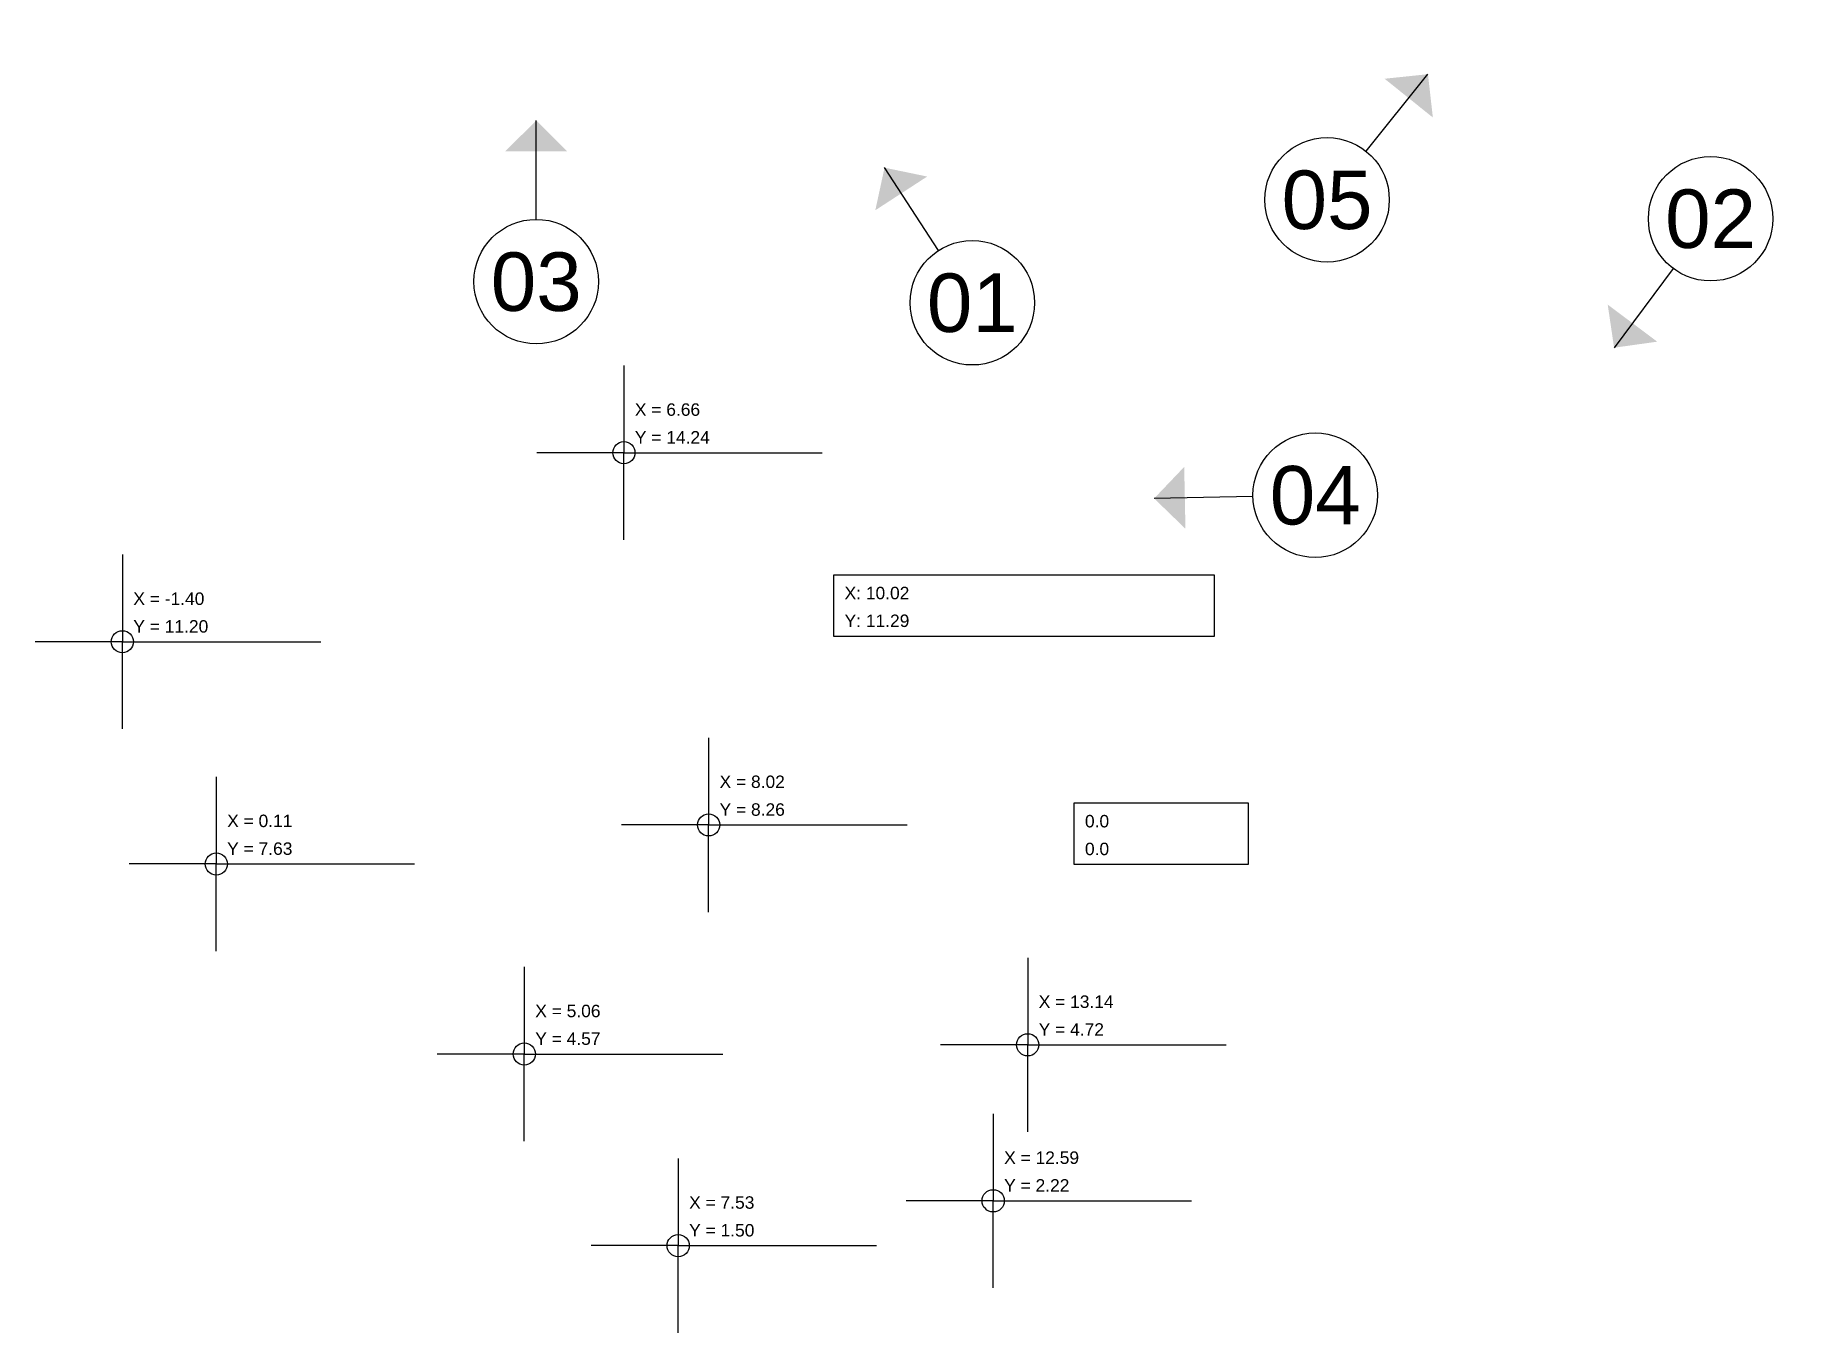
# Model space of a CAD drawing. Header units: inches. Extents: x -2.8 to 25.5, y 0.1 to 20.9.
import ezdxf
from ezdxf.enums import TextEntityAlignment as Align

# ---------------------------------------------------------------- set-up
doc = ezdxf.new("R2010")
doc.units = ezdxf.units.IN
doc.header["$MEASUREMENT"] = 0
doc.styles.get("Standard").update_dxf_attribs({"font": 'arial.ttf'})

# ---------------------------------------------------------------- blocks, each defined once
blk = doc.blocks.new('TESTBLOCK')
at = {"color": 3}
for p in [(0, 1.4), (0, -1.4)]:
    blk.add_line(p, (0, 0), dxfattribs=at)
at = {"color": 1}
for q in [(-1.4, 0), (3.187, 0)]:
    blk.add_line((0, 0), q, dxfattribs=at)
at = {"color": 5}
blk.add_circle((0, 0), 0.178, dxfattribs=at)
at = {"flags": 8}
for tag, p in [('X', (0.176, 0.593)), ('Y', (0.176, 0.147))]:
    blk.add_attdef(tag, p, '', height=0.2, dxfattribs=at)
blk = doc.blocks.new('*U4')
blk.add_lwpolyline([(0, 0), (2.804, 0), (2.804, 0.98), (0, 0.98)], close=True)
for tag, p in [('X', (0.176, 0.593)), ('Y', (0.176, 0.147))]:
    blk.add_attdef(tag, p, '', height=0.2)
blk = doc.blocks.new('*U5')
blk.add_lwpolyline([(0, 0), (6.119, 0), (6.119, 0.98), (0, 0.98)], close=True)
for tag, p in [('X', (0.176, 0.593)), ('Y', (0.176, 0.147))]:
    blk.add_attdef(tag, p, '', height=0.2)
blk = doc.blocks.new('BUBBLE')
blk.add_line((1, 0), (2.588, 0))
blk.add_circle((0, 0), 1)
blk.add_solid([(2.588, 0), (2.095, 0.497), (2.095, -0.497)])
blk.add_attdef('ID', text='', height=0.94).set_placement((0, 0), align=Align.MIDDLE_CENTER)

msp = doc.modelspace()

# ---------------------------------------------------------------- block references
ref = msp.add_blockref('BUBBLE', (17.951, 18.298), dxfattribs=dict(rotation=51.22224291864764))
ref.add_attrib('ID', '05', dxfattribs={"height": 0.9399}).set_placement((17.951, 18.298), align=Align.MIDDLE_CENTER)
ref = msp.add_blockref('BUBBLE', (5.248, 16.983), dxfattribs=dict(rotation=90))
ref.add_attrib('ID', '03', dxfattribs={"height": 0.9399}).set_placement((5.248, 16.983), align=Align.MIDDLE_CENTER)
ref = msp.add_blockref('BUBBLE', (12.253, 16.644), dxfattribs=dict(rotation=123.0179242184334))
ref.add_attrib('ID', '01', dxfattribs={"height": 0.9399}).set_placement((12.253, 16.644), align=Align.MIDDLE_CENTER)
ref = msp.add_blockref('BUBBLE', (24.112, 17.994), dxfattribs=dict(rotation=233.2044876477339))
ref.add_attrib('ID', '02', dxfattribs={"height": 0.9399}).set_placement((24.112, 17.994), align=Align.MIDDLE_CENTER)
ref = msp.add_blockref('TESTBLOCK', (6.656, 14.235))
ref.add_attrib('Y', 'Y = 14.24', (6.832, 14.382), dxfattribs={"height": 0.2})
ref.add_attrib('X', 'X = 6.66', (6.832, 14.828), dxfattribs={"height": 0.2})
ref = msp.add_blockref('BUBBLE', (17.761, 13.552), dxfattribs=dict(rotation=181.1458387931162))
ref.add_attrib('ID', '04', dxfattribs={"height": 0.9399}).set_placement((17.761, 13.552), align=Align.MIDDLE_CENTER)
ref = msp.add_blockref('TESTBLOCK', (-1.4, 11.198))
ref.add_attrib('Y', 'Y = 11.20', (-1.224, 11.345), dxfattribs={"height": 0.2})
ref.add_attrib('X', 'X = -1.40', (-1.224, 11.79), dxfattribs={"height": 0.2})
for name, p, values in [('*U5', (10.025, 11.288), {'Y': 'Y: 11.29', 'X': 'X: 10.02'}), ('*U4', (13.886, 7.623), {'Y': '0.0', 'X': '0.0'})]:
    msp.add_blockref(name, p).add_auto_attribs(values)
ref = msp.add_blockref('TESTBLOCK', (8.017, 8.256))
ref.add_attrib('Y', 'Y = 8.26', (8.193, 8.403), dxfattribs={"height": 0.2})
ref.add_attrib('X', 'X = 8.02', (8.193, 8.849), dxfattribs={"height": 0.2})
ref = msp.add_blockref('TESTBLOCK', (0.108, 7.628))
ref.add_attrib('Y', 'Y = 7.63', (0.283, 7.775), dxfattribs={"height": 0.2})
ref.add_attrib('X', 'X = 0.11', (0.283, 8.221), dxfattribs={"height": 0.2})
ref = msp.add_blockref('TESTBLOCK', (5.056, 4.575))
ref.add_attrib('Y', 'Y = 4.57', (5.232, 4.722), dxfattribs={"height": 0.2})
ref.add_attrib('X', 'X = 5.06', (5.232, 5.167), dxfattribs={"height": 0.2})
ref = msp.add_blockref('TESTBLOCK', (13.143, 4.723))
ref.add_attrib('Y', 'Y = 4.72', (13.319, 4.87), dxfattribs={"height": 0.2})
ref.add_attrib('X', 'X = 13.14', (13.319, 5.316), dxfattribs={"height": 0.2})
ref = msp.add_blockref('TESTBLOCK', (12.588, 2.217))
ref.add_attrib('Y', 'Y = 2.22', (12.764, 2.365), dxfattribs={"height": 0.2})
ref.add_attrib('X', 'X = 12.59', (12.764, 2.81), dxfattribs={"height": 0.2})
ref = msp.add_blockref('TESTBLOCK', (7.528, 1.497))
ref.add_attrib('Y', 'Y = 1.50', (7.704, 1.644), dxfattribs={"height": 0.2})
ref.add_attrib('X', 'X = 7.53', (7.704, 2.09), dxfattribs={"height": 0.2})

doc.saveas('drawing.dxf')
